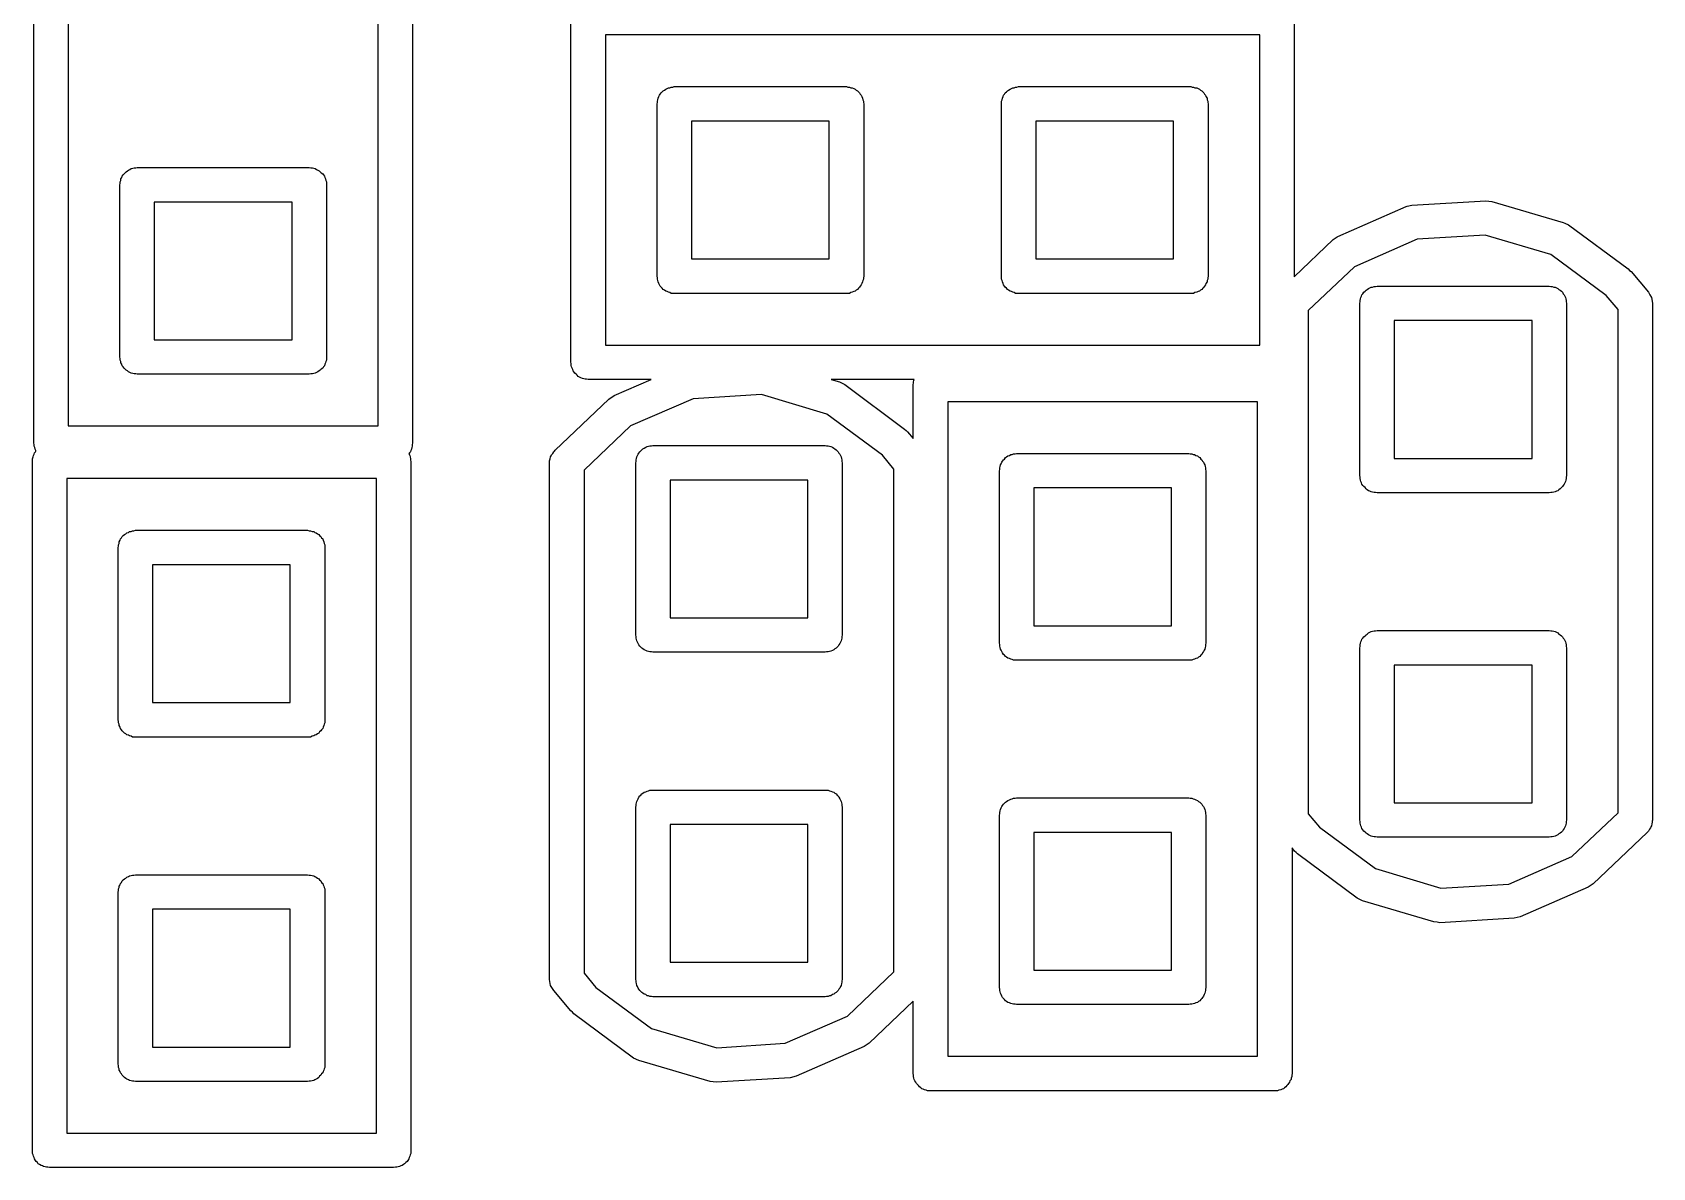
# Model space of a CAD drawing. Extents: x 105.1 to 166.9, y -128.1 to -71.6.
# Drawn here: x 116.09 to 120.795, y -112.891 to -109.595 of the extents above; entities that cross this region are included whole.
import ezdxf

# ---------------------------------------------------------------- set-up
doc = ezdxf.new("R2010")
doc.units = 0
doc.header["$MEASUREMENT"] = 0
doc.layers.add('BLACK', color=7, linetype='CONTINUOUS')

msp = doc.modelspace()

# ---------------------------------------------------------------- linework, layer by layer
at = {"layer": 'Black'}
for p, q in [((116.094, -110.788), (116.094, -108.788)), ((117.194, -108.788), (117.194, -110.788)), ((116.194, -108.838), (116.194, -110.738)), ((117.094, -110.738), (117.094, -108.838)), ((117.654, -110.553), (117.654, -109.553)), ((119.754, -109.553), (119.754, -110.305)), ((119.654, -109.603), (117.754, -109.603)), ((117.754, -109.603), (117.754, -110.503)), ((119.654, -110.503), (119.654, -109.603)), ((117.919, -109.768), (117.922, -109.765)), ((117.922, -109.765), (117.926, -109.763)), ((117.926, -109.763), (117.929, -109.76)), ((117.929, -109.76), (117.933, -109.758)), ((117.933, -109.758), (117.937, -109.756)), ((117.937, -109.756), (117.941, -109.756)), ((117.941, -109.756), (117.945, -109.754)), ((117.945, -109.754), (117.95, -109.754)), ((117.95, -109.754), (117.954, -109.753)), ((117.954, -109.753), (118.454, -109.753)), ((118.454, -109.753), (118.458, -109.754)), ((118.458, -109.754), (118.463, -109.754)), ((118.463, -109.754), (118.467, -109.756)), ((118.467, -109.756), (118.471, -109.756)), ((118.471, -109.756), (118.475, -109.758)), ((118.475, -109.758), (118.479, -109.76)), ((118.479, -109.76), (118.482, -109.763)), ((118.482, -109.763), (118.486, -109.765)), ((118.486, -109.765), (118.489, -109.768)), ((118.919, -109.768), (118.922, -109.765)), ((118.922, -109.765), (118.925, -109.763)), ((118.925, -109.763), (118.929, -109.76)), ((118.929, -109.76), (118.933, -109.758)), ((118.933, -109.758), (118.937, -109.756)), ((118.937, -109.756), (118.941, -109.756)), ((118.941, -109.756), (118.945, -109.754)), ((118.945, -109.754), (118.949, -109.754)), ((118.949, -109.754), (118.954, -109.753)), ((118.954, -109.753), (119.454, -109.753)), ((119.454, -109.753), (119.458, -109.754)), ((119.458, -109.754), (119.462, -109.754)), ((119.462, -109.754), (119.466, -109.756)), ((119.466, -109.756), (119.471, -109.756)), ((119.471, -109.756), (119.475, -109.758)), ((119.475, -109.758), (119.479, -109.76)), ((119.479, -109.76), (119.482, -109.763)), ((119.482, -109.763), (119.486, -109.765)), ((119.486, -109.765), (119.489, -109.768)), ((117.904, -109.803), (117.905, -109.799)), ((117.904, -110.303), (117.904, -109.803)), ((117.905, -109.795), (117.906, -109.791)), ((117.905, -109.799), (117.905, -109.795)), ((117.906, -109.791), (117.907, -109.786)), ((117.907, -109.786), (117.909, -109.782)), ((117.909, -109.782), (117.911, -109.778)), ((117.911, -109.778), (117.913, -109.775)), ((117.913, -109.775), (117.916, -109.771)), ((117.916, -109.771), (117.919, -109.768)), ((118.489, -109.768), (118.492, -109.771)), ((118.492, -109.771), (118.494, -109.775)), ((118.494, -109.775), (118.497, -109.778)), ((118.497, -109.778), (118.499, -109.782)), ((118.499, -109.782), (118.501, -109.786)), ((118.501, -109.786), (118.502, -109.791)), ((118.502, -109.791), (118.503, -109.795)), ((118.503, -109.795), (118.503, -109.799)), ((118.503, -109.799), (118.504, -109.803)), ((118.504, -109.803), (118.504, -110.303)), ((118.904, -109.795), (118.906, -109.791)), ((118.904, -109.799), (118.904, -109.795)), ((118.904, -109.803), (118.904, -109.799)), ((118.904, -110.303), (118.904, -109.803)), ((118.906, -109.791), (118.907, -109.786)), ((118.907, -109.786), (118.909, -109.782)), ((118.909, -109.782), (118.91, -109.778)), ((118.91, -109.778), (118.913, -109.775)), ((118.913, -109.775), (118.915, -109.771)), ((118.915, -109.771), (118.919, -109.768)), ((119.489, -109.768), (119.492, -109.771)), ((119.492, -109.771), (119.494, -109.775)), ((119.494, -109.775), (119.497, -109.778)), ((119.497, -109.778), (119.498, -109.782)), ((119.498, -109.782), (119.501, -109.786)), ((119.501, -109.786), (119.501, -109.791)), ((119.501, -109.791), (119.503, -109.795)), ((119.503, -109.795), (119.503, -109.799)), ((119.503, -109.799), (119.504, -109.803)), ((119.504, -109.803), (119.504, -110.303)), ((118.004, -109.853), (118.004, -110.253)), ((118.404, -109.853), (118.004, -109.853)), ((118.404, -110.253), (118.404, -109.853)), ((119.004, -109.853), (119.004, -110.253)), ((119.404, -109.853), (119.004, -109.853)), ((119.404, -110.253), (119.404, -109.853)), ((116.359, -110.003), (116.362, -110)), ((116.362, -110), (116.366, -109.997)), ((116.366, -109.997), (116.369, -109.995)), ((116.369, -109.995), (116.373, -109.993)), ((116.373, -109.993), (116.377, -109.991)), ((116.377, -109.991), (116.382, -109.99)), ((116.382, -109.99), (116.386, -109.989)), ((116.386, -109.989), (116.39, -109.989)), ((116.39, -109.989), (116.394, -109.988)), ((116.394, -109.988), (116.894, -109.988)), ((116.894, -109.988), (116.899, -109.989)), ((116.899, -109.989), (116.903, -109.989)), ((116.903, -109.989), (116.907, -109.99)), ((116.907, -109.99), (116.911, -109.991)), ((116.911, -109.991), (116.915, -109.993)), ((116.915, -109.993), (116.919, -109.995)), ((116.919, -109.995), (116.923, -109.997)), ((116.923, -109.997), (116.926, -110)), ((116.926, -110), (116.929, -110.003)), ((116.344, -110.038), (116.345, -110.034)), ((116.344, -110.538), (116.344, -110.038)), ((116.345, -110.029), (116.347, -110.025)), ((116.345, -110.034), (116.345, -110.029)), ((116.347, -110.021), (116.35, -110.017)), ((116.347, -110.025), (116.347, -110.021)), ((116.35, -110.017), (116.351, -110.013)), ((116.351, -110.013), (116.354, -110.009)), ((116.354, -110.009), (116.356, -110.006)), ((116.356, -110.006), (116.359, -110.003)), ((116.929, -110.003), (116.933, -110.006)), ((116.933, -110.006), (116.935, -110.009)), ((116.935, -110.009), (116.938, -110.013)), ((116.938, -110.013), (116.939, -110.017)), ((116.939, -110.017), (116.941, -110.021)), ((116.941, -110.021), (116.942, -110.025)), ((116.942, -110.025), (116.944, -110.029)), ((116.944, -110.029), (116.944, -110.034)), ((116.944, -110.034), (116.944, -110.038)), ((116.944, -110.038), (116.944, -110.538)), ((116.444, -110.088), (116.444, -110.488)), ((116.844, -110.088), (116.444, -110.088)), ((116.844, -110.488), (116.844, -110.088)), ((120.096, -110.097), (120.311, -110.084)), ((120.311, -110.084), (120.311, -110.084)), ((120.311, -110.084), (120.328, -110.086)), ((120.328, -110.086), (120.535, -110.147)), ((119.881, -110.188), (120.079, -110.101)), ((120.079, -110.101), (120.082, -110.1)), ((120.079, -110.101), (120.079, -110.101)), ((120.082, -110.1), (120.096, -110.097)), ((120.096, -110.097), (120.096, -110.097)), ((119.867, -110.197), (119.879, -110.189)), ((119.879, -110.189), (119.881, -110.188)), ((119.881, -110.188), (119.881, -110.188)), ((120.309, -110.184), (120.111, -110.196)), ((120.499, -110.24), (120.309, -110.184)), ((120.535, -110.147), (120.535, -110.147)), ((120.535, -110.147), (120.54, -110.149)), ((120.54, -110.149), (120.551, -110.154)), ((120.551, -110.154), (120.551, -110.154)), ((120.551, -110.154), (120.724, -110.282)), ((119.754, -110.305), (119.867, -110.197)), ((119.867, -110.197), (119.867, -110.197)), ((120.111, -110.196), (119.929, -110.276)), ((118.004, -110.253), (118.404, -110.253)), ((119.004, -110.253), (119.404, -110.253)), ((119.929, -110.276), (119.795, -110.403)), ((120.66, -110.359), (120.499, -110.24)), ((120.724, -110.282), (120.728, -110.287)), ((117.905, -110.308), (117.904, -110.303)), ((117.905, -110.312), (117.905, -110.308)), ((117.906, -110.316), (117.905, -110.312)), ((117.907, -110.32), (117.906, -110.316)), ((117.909, -110.324), (117.907, -110.32)), ((117.911, -110.328), (117.909, -110.324)), ((117.913, -110.332), (117.911, -110.328)), ((117.916, -110.335), (117.913, -110.332)), ((118.494, -110.332), (118.492, -110.335)), ((118.497, -110.328), (118.494, -110.332)), ((118.499, -110.324), (118.497, -110.328)), ((118.501, -110.32), (118.499, -110.324)), ((118.502, -110.316), (118.501, -110.32)), ((118.503, -110.312), (118.502, -110.316)), ((118.504, -110.303), (118.503, -110.308)), ((118.503, -110.308), (118.503, -110.312)), ((118.904, -110.308), (118.904, -110.303)), ((118.904, -110.312), (118.904, -110.308)), ((118.906, -110.316), (118.904, -110.312)), ((118.907, -110.32), (118.906, -110.316)), ((118.909, -110.324), (118.907, -110.32)), ((118.91, -110.328), (118.909, -110.324)), ((118.913, -110.332), (118.91, -110.328)), ((118.915, -110.335), (118.913, -110.332)), ((119.494, -110.332), (119.492, -110.335)), ((119.497, -110.328), (119.494, -110.332)), ((119.498, -110.324), (119.497, -110.328)), ((119.501, -110.32), (119.498, -110.324)), ((119.503, -110.312), (119.501, -110.316)), ((119.501, -110.316), (119.501, -110.32)), ((119.504, -110.303), (119.503, -110.308)), ((119.503, -110.308), (119.503, -110.312)), ((119.99, -110.333), (119.995, -110.332)), ((119.995, -110.332), (120.495, -110.332)), ((120.495, -110.332), (120.499, -110.333)), ((120.728, -110.287), (120.733, -110.29)), ((120.733, -110.29), (120.783, -110.35)), ((117.919, -110.338), (117.916, -110.335)), ((117.922, -110.342), (117.919, -110.338)), ((117.926, -110.344), (117.922, -110.342)), ((117.929, -110.347), (117.926, -110.344)), ((117.933, -110.348), (117.929, -110.347)), ((117.937, -110.35), (117.933, -110.348)), ((117.941, -110.351), (117.937, -110.35)), ((117.945, -110.353), (117.941, -110.351)), ((117.95, -110.353), (117.945, -110.353)), ((117.954, -110.353), (117.95, -110.353)), ((118.454, -110.353), (117.954, -110.353)), ((118.458, -110.353), (118.454, -110.353)), ((118.463, -110.353), (118.458, -110.353)), ((118.467, -110.351), (118.463, -110.353)), ((118.471, -110.35), (118.467, -110.351)), ((118.475, -110.348), (118.471, -110.35)), ((118.479, -110.347), (118.475, -110.348)), ((118.482, -110.344), (118.479, -110.347)), ((118.486, -110.342), (118.482, -110.344)), ((118.489, -110.338), (118.486, -110.342)), ((118.492, -110.335), (118.489, -110.338)), ((118.919, -110.338), (118.915, -110.335)), ((118.922, -110.342), (118.919, -110.338)), ((118.925, -110.344), (118.922, -110.342)), ((118.929, -110.347), (118.925, -110.344)), ((118.933, -110.348), (118.929, -110.347)), ((118.937, -110.35), (118.933, -110.348)), ((118.941, -110.351), (118.937, -110.35)), ((118.945, -110.353), (118.941, -110.351)), ((118.949, -110.353), (118.945, -110.353)), ((118.954, -110.353), (118.949, -110.353)), ((119.454, -110.353), (118.954, -110.353)), ((119.458, -110.353), (119.454, -110.353)), ((119.462, -110.353), (119.458, -110.353)), ((119.466, -110.351), (119.462, -110.353)), ((119.471, -110.35), (119.466, -110.351)), ((119.475, -110.348), (119.471, -110.35)), ((119.479, -110.347), (119.475, -110.348)), ((119.482, -110.344), (119.479, -110.347)), ((119.486, -110.342), (119.482, -110.344)), ((119.489, -110.338), (119.486, -110.342)), ((119.492, -110.335), (119.489, -110.338)), ((119.945, -110.382), (119.946, -110.378)), ((119.946, -110.374), (119.947, -110.369)), ((119.946, -110.378), (119.946, -110.374)), ((119.947, -110.369), (119.948, -110.365)), ((119.948, -110.365), (119.95, -110.361)), ((119.95, -110.361), (119.951, -110.357)), ((119.951, -110.357), (119.954, -110.354)), ((119.954, -110.354), (119.956, -110.35)), ((119.956, -110.35), (119.96, -110.347)), ((119.96, -110.347), (119.963, -110.344)), ((119.963, -110.344), (119.966, -110.342)), ((119.966, -110.342), (119.97, -110.339)), ((119.97, -110.339), (119.974, -110.337)), ((119.974, -110.337), (119.978, -110.335)), ((119.978, -110.335), (119.982, -110.335)), ((119.982, -110.335), (119.986, -110.333)), ((119.986, -110.333), (119.99, -110.333)), ((120.499, -110.333), (120.503, -110.333)), ((120.503, -110.333), (120.508, -110.335)), ((120.508, -110.335), (120.512, -110.335)), ((120.512, -110.335), (120.516, -110.337)), ((120.516, -110.337), (120.52, -110.339)), ((120.52, -110.339), (120.523, -110.342)), ((120.523, -110.342), (120.527, -110.344)), ((120.527, -110.344), (120.53, -110.347)), ((120.53, -110.347), (120.533, -110.35)), ((120.533, -110.35), (120.535, -110.354)), ((120.535, -110.354), (120.538, -110.357)), ((120.538, -110.357), (120.54, -110.361)), ((120.54, -110.361), (120.542, -110.365)), ((120.542, -110.365), (120.543, -110.369)), ((120.543, -110.369), (120.544, -110.374)), ((120.544, -110.374), (120.544, -110.378)), ((120.544, -110.378), (120.545, -110.382)), ((120.695, -110.4), (120.66, -110.359)), ((120.783, -110.35), (120.787, -110.357)), ((120.787, -110.357), (120.792, -110.365)), ((120.792, -110.365), (120.795, -110.382)), ((119.795, -110.403), (119.795, -111.864)), ((119.945, -110.882), (119.945, -110.382)), ((120.545, -110.382), (120.545, -110.882)), ((120.695, -111.861), (120.695, -110.4)), ((120.795, -110.382), (120.795, -111.882)), ((120.045, -110.432), (120.045, -110.832)), ((120.445, -110.432), (120.045, -110.432)), ((120.445, -110.832), (120.445, -110.432)), ((116.444, -110.488), (116.844, -110.488)), ((117.754, -110.503), (119.654, -110.503)), ((116.345, -110.542), (116.344, -110.538)), ((116.345, -110.547), (116.345, -110.542)), ((116.347, -110.551), (116.345, -110.547)), ((116.347, -110.555), (116.347, -110.551)), ((116.35, -110.559), (116.347, -110.555)), ((116.351, -110.563), (116.35, -110.559)), ((116.354, -110.566), (116.351, -110.563)), ((116.356, -110.57), (116.354, -110.566)), ((116.935, -110.566), (116.933, -110.57)), ((116.938, -110.563), (116.935, -110.566)), ((116.939, -110.559), (116.938, -110.563)), ((116.941, -110.555), (116.939, -110.559)), ((116.942, -110.551), (116.941, -110.555)), ((116.944, -110.547), (116.942, -110.551)), ((116.944, -110.538), (116.944, -110.542)), ((116.944, -110.542), (116.944, -110.547)), ((117.655, -110.557), (117.654, -110.553)), ((117.655, -110.562), (117.655, -110.557)), ((117.656, -110.566), (117.655, -110.562)), ((117.657, -110.57), (117.656, -110.566)), ((116.359, -110.573), (116.356, -110.57)), ((116.362, -110.576), (116.359, -110.573)), ((116.366, -110.578), (116.362, -110.576)), ((116.369, -110.581), (116.366, -110.578)), ((116.373, -110.583), (116.369, -110.581)), ((116.377, -110.585), (116.373, -110.583)), ((116.382, -110.586), (116.377, -110.585)), ((116.386, -110.587), (116.382, -110.586)), ((116.39, -110.587), (116.386, -110.587)), ((116.394, -110.588), (116.39, -110.587)), ((116.894, -110.588), (116.394, -110.588)), ((116.899, -110.587), (116.894, -110.588)), ((116.903, -110.587), (116.899, -110.587)), ((116.907, -110.586), (116.903, -110.587)), ((116.911, -110.585), (116.907, -110.586)), ((116.915, -110.583), (116.911, -110.585)), ((116.919, -110.581), (116.915, -110.583)), ((116.923, -110.578), (116.919, -110.581)), ((116.926, -110.576), (116.923, -110.578)), ((116.929, -110.573), (116.926, -110.576)), ((116.933, -110.57), (116.929, -110.573)), ((117.659, -110.574), (117.657, -110.57)), ((117.66, -110.578), (117.659, -110.574)), ((117.663, -110.582), (117.66, -110.578)), ((117.665, -110.585), (117.663, -110.582)), ((117.669, -110.588), (117.665, -110.585)), ((117.672, -110.591), (117.669, -110.588)), ((117.675, -110.594), (117.672, -110.591)), ((117.679, -110.596), (117.675, -110.594)), ((117.683, -110.598), (117.679, -110.596)), ((117.687, -110.6), (117.683, -110.598)), ((117.691, -110.601), (117.687, -110.6)), ((117.695, -110.602), (117.691, -110.601)), ((117.699, -110.602), (117.695, -110.602)), ((117.704, -110.603), (117.699, -110.602)), ((117.887, -110.603), (117.704, -110.603)), ((117.779, -110.65), (117.887, -110.603)), ((118.41, -110.603), (118.434, -110.61)), ((118.651, -110.603), (118.41, -110.603)), ((118.434, -110.61), (118.449, -110.618)), ((118.648, -110.618), (118.649, -110.614)), ((118.649, -110.61), (118.65, -110.606)), ((118.649, -110.614), (118.649, -110.61)), ((118.65, -110.606), (118.651, -110.603)), ((117.608, -110.808), (117.764, -110.66)), ((117.764, -110.66), (117.779, -110.65)), ((117.779, -110.65), (117.779, -110.65)), ((118.009, -110.659), (117.827, -110.738)), ((118.207, -110.647), (118.009, -110.659)), ((118.397, -110.704), (118.207, -110.647)), ((118.449, -110.618), (118.449, -110.618)), ((118.449, -110.618), (118.623, -110.747)), ((118.648, -110.774), (118.648, -110.618)), ((118.559, -110.823), (118.397, -110.704)), ((118.748, -110.668), (118.748, -112.568)), ((119.648, -110.668), (118.748, -110.668)), ((119.648, -112.568), (119.648, -110.668)), ((116.194, -110.738), (117.094, -110.738)), ((117.827, -110.738), (117.692, -110.866)), ((118.623, -110.747), (118.627, -110.751)), ((118.627, -110.751), (118.631, -110.755)), ((118.631, -110.755), (118.648, -110.774)), ((116.095, -110.792), (116.094, -110.788)), ((116.095, -110.797), (116.095, -110.792)), ((116.097, -110.801), (116.095, -110.797)), ((116.098, -110.805), (116.097, -110.801)), ((117.192, -110.801), (117.191, -110.805)), ((117.193, -110.797), (117.192, -110.801)), ((117.194, -110.788), (117.193, -110.792)), ((117.193, -110.792), (117.193, -110.797)), ((117.863, -110.804), (117.867, -110.802)), ((117.867, -110.802), (117.871, -110.8)), ((117.871, -110.8), (117.875, -110.798)), ((117.875, -110.798), (117.879, -110.797)), ((117.879, -110.797), (117.883, -110.796)), ((117.883, -110.796), (117.888, -110.796)), ((117.888, -110.796), (117.892, -110.795)), ((117.892, -110.795), (118.392, -110.795)), ((118.392, -110.795), (118.396, -110.796)), ((118.396, -110.796), (118.401, -110.796)), ((118.401, -110.796), (118.405, -110.797)), ((118.405, -110.797), (118.409, -110.798)), ((118.409, -110.798), (118.413, -110.8)), ((118.413, -110.8), (118.417, -110.802)), ((118.417, -110.802), (118.42, -110.804)), ((116.09, -110.833), (116.092, -110.828)), ((116.09, -110.837), (116.09, -110.833)), ((116.09, -110.841), (116.09, -110.837)), ((116.09, -112.841), (116.09, -110.841)), ((116.092, -110.828), (116.093, -110.824)), ((116.093, -110.824), (116.095, -110.82)), ((116.095, -110.82), (116.096, -110.816)), ((116.096, -110.816), (116.099, -110.813)), ((116.1, -110.809), (116.098, -110.805)), ((116.099, -110.813), (116.1, -110.811)), ((116.1, -110.811), (116.1, -110.809)), ((117.185, -110.816), (117.183, -110.819)), ((117.183, -110.819), (117.184, -110.82)), ((117.184, -110.82), (117.186, -110.824)), ((117.188, -110.813), (117.185, -110.816)), ((117.186, -110.824), (117.187, -110.828)), ((117.187, -110.828), (117.188, -110.833)), ((117.189, -110.809), (117.188, -110.813)), ((117.188, -110.833), (117.188, -110.837)), ((117.188, -110.837), (117.189, -110.841)), ((117.191, -110.805), (117.189, -110.809)), ((117.189, -110.841), (117.189, -112.841)), ((117.592, -110.839), (117.594, -110.833)), ((117.592, -110.842), (117.592, -110.839)), ((117.592, -110.845), (117.592, -110.842)), ((117.592, -112.345), (117.592, -110.845)), ((117.594, -110.833), (117.595, -110.828)), ((117.595, -110.828), (117.596, -110.825)), ((117.596, -110.825), (117.597, -110.822)), ((117.597, -110.822), (117.601, -110.818)), ((117.601, -110.818), (117.604, -110.813)), ((117.604, -110.813), (117.606, -110.811)), ((117.606, -110.811), (117.608, -110.808)), ((117.842, -110.845), (117.843, -110.841)), ((117.842, -111.345), (117.842, -110.845)), ((117.843, -110.836), (117.844, -110.832)), ((117.843, -110.841), (117.843, -110.836)), ((117.844, -110.832), (117.845, -110.828)), ((117.845, -110.828), (117.847, -110.824)), ((117.847, -110.824), (117.849, -110.82)), ((117.849, -110.82), (117.851, -110.817)), ((117.851, -110.817), (117.854, -110.813)), ((117.854, -110.813), (117.857, -110.81)), ((117.857, -110.81), (117.86, -110.807)), ((117.86, -110.807), (117.863, -110.804)), ((118.42, -110.804), (118.424, -110.807)), ((118.424, -110.807), (118.427, -110.81)), ((118.427, -110.81), (118.43, -110.813)), ((118.43, -110.813), (118.432, -110.817)), ((118.432, -110.817), (118.435, -110.82)), ((118.435, -110.82), (118.437, -110.824)), ((118.437, -110.824), (118.439, -110.828)), ((118.439, -110.828), (118.44, -110.832)), ((118.44, -110.832), (118.441, -110.836)), ((118.441, -110.836), (118.441, -110.841)), ((118.441, -110.841), (118.442, -110.845)), ((118.442, -110.845), (118.442, -111.345)), ((118.592, -110.863), (118.559, -110.823)), ((118.901, -110.851), (118.903, -110.848)), ((118.903, -110.848), (118.905, -110.843)), ((118.905, -110.843), (118.907, -110.84)), ((118.907, -110.84), (118.91, -110.836)), ((118.91, -110.836), (118.913, -110.834)), ((118.913, -110.834), (118.916, -110.83)), ((118.916, -110.83), (118.919, -110.828)), ((118.919, -110.828), (118.923, -110.825)), ((118.923, -110.825), (118.927, -110.824)), ((118.927, -110.824), (118.931, -110.821)), ((118.931, -110.821), (118.935, -110.821)), ((118.935, -110.821), (118.939, -110.819)), ((118.939, -110.819), (118.944, -110.819)), ((118.944, -110.819), (118.948, -110.818)), ((118.948, -110.818), (119.448, -110.818)), ((119.448, -110.818), (119.452, -110.819)), ((119.452, -110.819), (119.457, -110.819)), ((119.457, -110.819), (119.461, -110.821)), ((119.461, -110.821), (119.465, -110.821)), ((119.465, -110.821), (119.469, -110.824)), ((119.469, -110.824), (119.473, -110.825)), ((119.473, -110.825), (119.476, -110.828)), ((119.476, -110.828), (119.48, -110.83)), ((119.48, -110.83), (119.483, -110.834)), ((119.483, -110.834), (119.486, -110.836)), ((119.486, -110.836), (119.488, -110.84)), ((119.488, -110.84), (119.491, -110.843)), ((119.491, -110.843), (119.493, -110.848)), ((119.493, -110.848), (119.495, -110.851)), ((120.045, -110.832), (120.445, -110.832)), ((116.19, -110.891), (116.19, -112.791)), ((117.089, -110.891), (116.19, -110.891)), ((117.089, -112.791), (117.089, -110.891)), ((117.692, -110.866), (117.692, -112.327)), ((117.942, -110.895), (117.942, -111.295)), ((118.342, -110.895), (117.942, -110.895)), ((118.342, -111.295), (118.342, -110.895)), ((118.592, -112.323), (118.592, -110.863)), ((118.898, -110.868), (118.899, -110.864)), ((118.898, -111.368), (118.898, -110.868)), ((118.899, -110.86), (118.9, -110.856)), ((118.899, -110.864), (118.899, -110.86)), ((118.9, -110.856), (118.901, -110.851)), ((119.495, -110.851), (119.496, -110.856)), ((119.496, -110.856), (119.497, -110.86)), ((119.497, -110.86), (119.497, -110.864)), ((119.497, -110.864), (119.498, -110.868)), ((119.498, -110.868), (119.498, -111.368)), ((119.946, -110.887), (119.945, -110.882)), ((119.946, -110.891), (119.946, -110.887)), ((119.947, -110.895), (119.946, -110.891)), ((119.948, -110.899), (119.947, -110.895)), ((120.543, -110.895), (120.542, -110.899)), ((120.544, -110.891), (120.543, -110.895)), ((120.545, -110.882), (120.544, -110.887)), ((120.544, -110.887), (120.544, -110.891)), ((118.998, -110.918), (118.998, -111.318)), ((119.398, -110.918), (118.998, -110.918)), ((119.398, -111.318), (119.398, -110.918)), ((119.95, -110.903), (119.948, -110.899)), ((119.951, -110.907), (119.95, -110.903)), ((119.954, -110.911), (119.951, -110.907)), ((119.956, -110.914), (119.954, -110.911)), ((119.96, -110.917), (119.956, -110.914)), ((119.963, -110.921), (119.96, -110.917)), ((119.966, -110.923), (119.963, -110.921)), ((119.97, -110.926), (119.966, -110.923)), ((119.974, -110.927), (119.97, -110.926)), ((119.978, -110.929), (119.974, -110.927)), ((119.982, -110.93), (119.978, -110.929)), ((119.986, -110.931), (119.982, -110.93)), ((119.99, -110.931), (119.986, -110.931)), ((119.995, -110.932), (119.99, -110.931)), ((120.495, -110.932), (119.995, -110.932)), ((120.499, -110.931), (120.495, -110.932)), ((120.503, -110.931), (120.499, -110.931)), ((120.508, -110.93), (120.503, -110.931)), ((120.512, -110.929), (120.508, -110.93)), ((120.516, -110.927), (120.512, -110.929)), ((120.52, -110.926), (120.516, -110.927)), ((120.523, -110.923), (120.52, -110.926)), ((120.527, -110.921), (120.523, -110.923)), ((120.53, -110.917), (120.527, -110.921)), ((120.533, -110.914), (120.53, -110.917)), ((120.535, -110.911), (120.533, -110.914)), ((120.538, -110.907), (120.535, -110.911)), ((120.54, -110.903), (120.538, -110.907)), ((120.542, -110.899), (120.54, -110.903)), ((116.34, -111.083), (116.342, -111.079)), ((116.34, -111.087), (116.34, -111.083)), ((116.342, -111.074), (116.345, -111.07)), ((116.342, -111.079), (116.342, -111.074)), ((116.345, -111.07), (116.346, -111.066)), ((116.346, -111.066), (116.349, -111.063)), ((116.349, -111.063), (116.351, -111.059)), ((116.351, -111.059), (116.354, -111.056)), ((116.354, -111.056), (116.357, -111.053)), ((116.357, -111.053), (116.361, -111.051)), ((116.361, -111.051), (116.364, -111.048)), ((116.364, -111.048), (116.369, -111.047)), ((116.369, -111.047), (116.372, -111.044)), ((116.372, -111.044), (116.377, -111.044)), ((116.377, -111.044), (116.381, -111.042)), ((116.381, -111.042), (116.385, -111.042)), ((116.385, -111.042), (116.389, -111.041)), ((116.389, -111.041), (116.889, -111.041)), ((116.889, -111.041), (116.894, -111.042)), ((116.894, -111.042), (116.898, -111.042)), ((116.898, -111.042), (116.902, -111.044)), ((116.902, -111.044), (116.907, -111.044)), ((116.907, -111.044), (116.91, -111.047)), ((116.91, -111.047), (116.914, -111.048)), ((116.914, -111.048), (116.918, -111.051)), ((116.918, -111.051), (116.922, -111.053)), ((116.922, -111.053), (116.924, -111.056)), ((116.924, -111.056), (116.928, -111.059)), ((116.928, -111.059), (116.93, -111.063)), ((116.93, -111.063), (116.933, -111.066)), ((116.933, -111.066), (116.934, -111.07)), ((116.934, -111.07), (116.936, -111.074)), ((116.936, -111.074), (116.937, -111.079)), ((116.937, -111.079), (116.939, -111.083)), ((116.939, -111.083), (116.939, -111.087)), ((116.339, -111.091), (116.34, -111.087)), ((116.339, -111.591), (116.339, -111.091)), ((116.939, -111.087), (116.939, -111.091)), ((116.939, -111.091), (116.939, -111.591)), ((116.439, -111.141), (116.439, -111.541)), ((116.839, -111.141), (116.439, -111.141)), ((116.839, -111.541), (116.839, -111.141)), ((117.942, -111.295), (118.342, -111.295)), ((118.998, -111.318), (119.398, -111.318)), ((117.843, -111.349), (117.842, -111.345)), ((117.843, -111.354), (117.843, -111.349)), ((117.844, -111.358), (117.843, -111.354)), ((117.845, -111.362), (117.844, -111.358)), ((117.847, -111.366), (117.845, -111.362)), ((117.849, -111.37), (117.847, -111.366)), ((118.437, -111.366), (118.435, -111.37)), ((118.439, -111.362), (118.437, -111.366)), ((118.44, -111.358), (118.439, -111.362)), ((118.441, -111.354), (118.44, -111.358)), ((118.442, -111.345), (118.441, -111.349)), ((118.441, -111.349), (118.441, -111.354)), ((119.947, -111.369), (119.948, -111.365)), ((119.948, -111.365), (119.95, -111.361)), ((119.95, -111.361), (119.951, -111.357)), ((119.951, -111.357), (119.954, -111.354)), ((119.954, -111.354), (119.956, -111.35)), ((119.956, -111.35), (119.96, -111.347)), ((119.96, -111.347), (119.963, -111.344)), ((119.963, -111.344), (119.966, -111.342)), ((119.966, -111.342), (119.97, -111.339)), ((119.97, -111.339), (119.974, -111.337)), ((119.974, -111.337), (119.978, -111.335)), ((119.978, -111.335), (119.982, -111.334)), ((119.982, -111.334), (119.986, -111.333)), ((119.986, -111.333), (119.99, -111.333)), ((119.99, -111.333), (119.995, -111.332)), ((119.995, -111.332), (120.495, -111.332)), ((120.495, -111.332), (120.499, -111.333)), ((120.499, -111.333), (120.503, -111.333)), ((120.503, -111.333), (120.508, -111.334)), ((120.508, -111.334), (120.512, -111.335)), ((120.512, -111.335), (120.516, -111.337)), ((120.516, -111.337), (120.52, -111.339)), ((120.52, -111.339), (120.523, -111.342)), ((120.523, -111.342), (120.527, -111.344)), ((120.527, -111.344), (120.53, -111.347)), ((120.53, -111.347), (120.533, -111.35)), ((120.533, -111.35), (120.535, -111.354)), ((120.535, -111.354), (120.538, -111.357)), ((120.538, -111.357), (120.54, -111.361)), ((120.54, -111.361), (120.542, -111.365)), ((120.542, -111.365), (120.543, -111.369)), ((117.851, -111.373), (117.849, -111.37)), ((117.854, -111.377), (117.851, -111.373)), ((117.857, -111.38), (117.854, -111.377)), ((117.86, -111.383), (117.857, -111.38)), ((117.863, -111.385), (117.86, -111.383)), ((117.867, -111.388), (117.863, -111.385)), ((117.871, -111.39), (117.867, -111.388)), ((117.875, -111.392), (117.871, -111.39)), ((117.879, -111.393), (117.875, -111.392)), ((117.883, -111.394), (117.879, -111.393)), ((117.888, -111.394), (117.883, -111.394)), ((117.892, -111.395), (117.888, -111.394)), ((118.392, -111.395), (117.892, -111.395)), ((118.396, -111.394), (118.392, -111.395)), ((118.401, -111.394), (118.396, -111.394)), ((118.405, -111.393), (118.401, -111.394)), ((118.409, -111.392), (118.405, -111.393)), ((118.413, -111.39), (118.409, -111.392)), ((118.417, -111.388), (118.413, -111.39)), ((118.42, -111.385), (118.417, -111.388)), ((118.424, -111.383), (118.42, -111.385)), ((118.427, -111.38), (118.424, -111.383)), ((118.43, -111.377), (118.427, -111.38)), ((118.432, -111.373), (118.43, -111.377)), ((118.435, -111.37), (118.432, -111.373)), ((118.899, -111.373), (118.898, -111.368)), ((118.899, -111.377), (118.899, -111.373)), ((118.9, -111.381), (118.899, -111.377)), ((118.901, -111.386), (118.9, -111.381)), ((118.903, -111.389), (118.901, -111.386)), ((118.905, -111.393), (118.903, -111.389)), ((118.907, -111.397), (118.905, -111.393)), ((118.91, -111.401), (118.907, -111.397)), ((118.913, -111.403), (118.91, -111.401)), ((118.916, -111.407), (118.913, -111.403)), ((118.919, -111.409), (118.916, -111.407)), ((118.923, -111.412), (118.919, -111.409)), ((118.927, -111.413), (118.923, -111.412)), ((118.931, -111.415), (118.927, -111.413)), ((119.469, -111.413), (119.465, -111.415)), ((119.473, -111.412), (119.469, -111.413)), ((119.476, -111.409), (119.473, -111.412)), ((119.48, -111.407), (119.476, -111.409)), ((119.483, -111.403), (119.48, -111.407)), ((119.486, -111.401), (119.483, -111.403)), ((119.488, -111.397), (119.486, -111.401)), ((119.491, -111.393), (119.488, -111.397)), ((119.493, -111.389), (119.491, -111.393)), ((119.495, -111.386), (119.493, -111.389)), ((119.496, -111.381), (119.495, -111.386)), ((119.497, -111.377), (119.496, -111.381)), ((119.498, -111.368), (119.497, -111.373)), ((119.497, -111.373), (119.497, -111.377)), ((119.945, -111.382), (119.946, -111.378)), ((119.945, -111.882), (119.945, -111.382)), ((119.946, -111.373), (119.947, -111.369)), ((119.946, -111.378), (119.946, -111.373)), ((120.543, -111.369), (120.544, -111.373)), ((120.544, -111.373), (120.544, -111.378)), ((120.544, -111.378), (120.545, -111.382)), ((120.545, -111.382), (120.545, -111.882)), ((118.935, -111.416), (118.931, -111.415)), ((118.939, -111.418), (118.935, -111.416)), ((118.944, -111.418), (118.939, -111.418)), ((118.948, -111.418), (118.944, -111.418)), ((119.448, -111.418), (118.948, -111.418)), ((119.452, -111.418), (119.448, -111.418)), ((119.457, -111.418), (119.452, -111.418)), ((119.461, -111.416), (119.457, -111.418)), ((119.465, -111.415), (119.461, -111.416)), ((120.045, -111.432), (120.045, -111.832)), ((120.445, -111.432), (120.045, -111.432)), ((120.445, -111.832), (120.445, -111.432)), ((116.439, -111.541), (116.839, -111.541)), ((116.34, -111.596), (116.339, -111.591)), ((116.34, -111.6), (116.34, -111.596)), ((116.342, -111.604), (116.34, -111.6)), ((116.939, -111.6), (116.937, -111.604)), ((116.939, -111.591), (116.939, -111.596)), ((116.939, -111.596), (116.939, -111.6)), ((116.342, -111.608), (116.342, -111.604)), ((116.345, -111.612), (116.342, -111.608)), ((116.346, -111.616), (116.345, -111.612)), ((116.349, -111.62), (116.346, -111.616)), ((116.351, -111.623), (116.349, -111.62)), ((116.354, -111.626), (116.351, -111.623)), ((116.357, -111.63), (116.354, -111.626)), ((116.361, -111.632), (116.357, -111.63)), ((116.364, -111.635), (116.361, -111.632)), ((116.369, -111.636), (116.364, -111.635)), ((116.372, -111.638), (116.369, -111.636)), ((116.377, -111.639), (116.372, -111.638)), ((116.381, -111.641), (116.377, -111.639)), ((116.385, -111.641), (116.381, -111.641)), ((116.389, -111.641), (116.385, -111.641)), ((116.889, -111.641), (116.389, -111.641)), ((116.894, -111.641), (116.889, -111.641)), ((116.898, -111.641), (116.894, -111.641)), ((116.902, -111.639), (116.898, -111.641)), ((116.907, -111.638), (116.902, -111.639)), ((116.91, -111.636), (116.907, -111.638)), ((116.914, -111.635), (116.91, -111.636)), ((116.918, -111.632), (116.914, -111.635)), ((116.922, -111.63), (116.918, -111.632)), ((116.924, -111.626), (116.922, -111.63)), ((116.928, -111.623), (116.924, -111.626)), ((116.93, -111.62), (116.928, -111.623)), ((116.933, -111.616), (116.93, -111.62)), ((116.934, -111.612), (116.933, -111.616)), ((116.936, -111.608), (116.934, -111.612)), ((116.937, -111.604), (116.936, -111.608)), ((117.843, -111.836), (117.844, -111.832)), ((117.843, -111.84), (117.843, -111.836)), ((117.844, -111.832), (117.845, -111.828)), ((117.845, -111.828), (117.847, -111.824)), ((117.847, -111.824), (117.849, -111.82)), ((117.849, -111.82), (117.851, -111.816)), ((117.851, -111.816), (117.854, -111.812)), ((117.854, -111.812), (117.857, -111.81)), ((117.857, -111.81), (117.86, -111.806)), ((117.86, -111.806), (117.863, -111.804)), ((117.863, -111.804), (117.867, -111.801)), ((117.867, -111.801), (117.871, -111.8)), ((117.871, -111.8), (117.875, -111.798)), ((117.875, -111.798), (117.879, -111.797)), ((117.879, -111.797), (117.883, -111.795)), ((117.883, -111.795), (117.888, -111.795)), ((117.888, -111.795), (117.892, -111.795)), ((117.892, -111.795), (118.392, -111.795)), ((118.392, -111.795), (118.396, -111.795)), ((118.396, -111.795), (118.401, -111.795)), ((118.401, -111.795), (118.405, -111.797)), ((118.405, -111.797), (118.409, -111.798)), ((118.409, -111.798), (118.413, -111.8)), ((118.413, -111.8), (118.417, -111.801)), ((118.417, -111.801), (118.42, -111.804)), ((118.42, -111.804), (118.424, -111.806)), ((118.424, -111.806), (118.427, -111.81)), ((118.427, -111.81), (118.43, -111.812)), ((118.43, -111.812), (118.432, -111.816)), ((118.432, -111.816), (118.435, -111.82)), ((118.435, -111.82), (118.437, -111.824)), ((118.437, -111.824), (118.439, -111.828)), ((118.439, -111.828), (118.44, -111.832)), ((118.44, -111.832), (118.441, -111.836)), ((118.441, -111.836), (118.441, -111.84)), ((118.907, -111.84), (118.91, -111.836)), ((118.91, -111.836), (118.913, -111.833)), ((118.913, -111.833), (118.916, -111.83)), ((118.916, -111.83), (118.919, -111.828)), ((118.919, -111.828), (118.923, -111.825)), ((118.923, -111.825), (118.927, -111.823)), ((118.927, -111.823), (118.931, -111.821)), ((118.931, -111.821), (118.935, -111.82)), ((118.935, -111.82), (118.939, -111.819)), ((118.939, -111.819), (118.944, -111.819)), ((118.944, -111.819), (118.948, -111.818)), ((118.948, -111.818), (119.448, -111.818)), ((119.448, -111.818), (119.452, -111.819)), ((119.452, -111.819), (119.457, -111.819)), ((119.457, -111.819), (119.461, -111.82)), ((119.461, -111.82), (119.465, -111.821)), ((119.465, -111.821), (119.469, -111.823)), ((119.469, -111.823), (119.473, -111.825)), ((119.473, -111.825), (119.476, -111.828)), ((119.476, -111.828), (119.48, -111.83)), ((119.48, -111.83), (119.483, -111.833)), ((119.483, -111.833), (119.486, -111.836)), ((119.486, -111.836), (119.488, -111.84)), ((120.045, -111.832), (120.445, -111.832)), ((117.842, -111.845), (117.843, -111.84)), ((117.842, -112.345), (117.842, -111.845)), ((118.441, -111.84), (118.442, -111.845)), ((118.442, -111.845), (118.442, -112.345)), ((118.898, -111.868), (118.899, -111.864)), ((118.898, -112.368), (118.898, -111.868)), ((118.899, -111.86), (118.9, -111.855)), ((118.899, -111.864), (118.899, -111.86)), ((118.9, -111.855), (118.901, -111.851)), ((118.901, -111.851), (118.903, -111.847)), ((118.903, -111.847), (118.905, -111.843)), ((118.905, -111.843), (118.907, -111.84)), ((119.488, -111.84), (119.491, -111.843)), ((119.491, -111.843), (119.493, -111.847)), ((119.493, -111.847), (119.495, -111.851)), ((119.495, -111.851), (119.496, -111.855)), ((119.496, -111.855), (119.497, -111.86)), ((119.497, -111.86), (119.497, -111.864)), ((119.497, -111.864), (119.498, -111.868)), ((119.498, -111.868), (119.498, -112.368)), ((119.795, -111.864), (119.828, -111.903)), ((119.946, -111.886), (119.945, -111.882)), ((120.545, -111.882), (120.544, -111.886)), ((120.56, -111.988), (120.695, -111.861)), ((120.795, -111.882), (120.794, -111.885)), ((117.942, -111.895), (117.942, -112.295)), ((118.342, -111.895), (117.942, -111.895)), ((118.342, -112.295), (118.342, -111.895)), ((118.998, -111.918), (118.998, -112.318)), ((119.398, -111.918), (118.998, -111.918)), ((119.398, -112.318), (119.398, -111.918)), ((119.828, -111.903), (119.99, -112.023)), ((119.946, -111.891), (119.946, -111.886)), ((119.947, -111.895), (119.946, -111.891)), ((119.948, -111.899), (119.947, -111.895)), ((119.95, -111.903), (119.948, -111.899)), ((119.951, -111.907), (119.95, -111.903)), ((119.954, -111.91), (119.951, -111.907)), ((119.956, -111.914), (119.954, -111.91)), ((119.96, -111.917), (119.956, -111.914)), ((119.963, -111.92), (119.96, -111.917)), ((119.966, -111.922), (119.963, -111.92)), ((119.97, -111.925), (119.966, -111.922)), ((119.974, -111.927), (119.97, -111.925)), ((119.978, -111.929), (119.974, -111.927)), ((119.982, -111.93), (119.978, -111.929)), ((119.986, -111.931), (119.982, -111.93)), ((119.99, -111.931), (119.986, -111.931)), ((119.995, -111.932), (119.99, -111.931)), ((120.499, -111.931), (120.495, -111.932)), ((120.503, -111.931), (120.499, -111.931)), ((120.508, -111.93), (120.503, -111.931)), ((120.512, -111.929), (120.508, -111.93)), ((120.516, -111.927), (120.512, -111.929)), ((120.52, -111.925), (120.516, -111.927)), ((120.523, -111.922), (120.52, -111.925)), ((120.527, -111.92), (120.523, -111.922)), ((120.53, -111.917), (120.527, -111.92)), ((120.533, -111.914), (120.53, -111.917)), ((120.535, -111.91), (120.533, -111.914)), ((120.538, -111.907), (120.535, -111.91)), ((120.54, -111.903), (120.538, -111.907)), ((120.542, -111.899), (120.54, -111.903)), ((120.543, -111.895), (120.542, -111.899)), ((120.544, -111.891), (120.543, -111.895)), ((120.544, -111.886), (120.544, -111.891)), ((120.779, -111.918), (120.622, -112.067)), ((120.781, -111.916), (120.779, -111.918)), ((120.783, -111.914), (120.781, -111.916)), ((120.786, -111.909), (120.783, -111.914)), ((120.789, -111.905), (120.786, -111.909)), ((120.79, -111.902), (120.789, -111.905)), ((120.792, -111.899), (120.79, -111.902)), ((120.793, -111.893), (120.792, -111.899)), ((120.794, -111.888), (120.793, -111.893)), ((120.794, -111.885), (120.794, -111.888)), ((119.755, -111.972), (119.748, -111.963)), ((119.748, -111.963), (119.748, -112.618)), ((119.76, -111.976), (119.755, -111.972)), ((119.764, -111.98), (119.76, -111.976)), ((120.495, -111.932), (119.995, -111.932)), ((119.937, -112.109), (119.764, -111.98)), ((119.99, -112.023), (120.18, -112.08)), ((120.378, -112.068), (120.56, -111.988)), ((116.342, -112.074), (116.345, -112.07)), ((116.345, -112.07), (116.346, -112.066)), ((116.346, -112.066), (116.349, -112.063)), ((116.349, -112.063), (116.351, -112.059)), ((116.351, -112.059), (116.354, -112.056)), ((116.354, -112.056), (116.357, -112.053)), ((116.357, -112.053), (116.361, -112.051)), ((116.361, -112.051), (116.364, -112.048)), ((116.364, -112.048), (116.369, -112.046)), ((116.369, -112.046), (116.372, -112.044)), ((116.372, -112.044), (116.377, -112.043)), ((116.377, -112.043), (116.381, -112.042)), ((116.381, -112.042), (116.385, -112.042)), ((116.385, -112.042), (116.389, -112.041)), ((116.389, -112.041), (116.889, -112.041)), ((116.889, -112.041), (116.894, -112.042)), ((116.894, -112.042), (116.898, -112.042)), ((116.898, -112.042), (116.902, -112.043)), ((116.902, -112.043), (116.907, -112.044)), ((116.907, -112.044), (116.91, -112.046)), ((116.91, -112.046), (116.914, -112.048)), ((116.914, -112.048), (116.918, -112.051)), ((116.918, -112.051), (116.922, -112.053)), ((116.922, -112.053), (116.924, -112.056)), ((116.924, -112.056), (116.928, -112.059)), ((116.928, -112.059), (116.93, -112.063)), ((116.93, -112.063), (116.933, -112.066)), ((116.933, -112.066), (116.934, -112.07)), ((116.934, -112.07), (116.936, -112.074)), ((120.18, -112.08), (120.378, -112.068)), ((120.622, -112.067), (120.608, -112.077)), ((120.622, -112.067), (120.622, -112.067)), ((116.339, -112.091), (116.34, -112.087)), ((116.339, -112.591), (116.339, -112.091)), ((116.34, -112.082), (116.342, -112.078)), ((116.34, -112.087), (116.34, -112.082)), ((116.342, -112.078), (116.342, -112.074)), ((116.936, -112.074), (116.937, -112.078)), ((116.937, -112.078), (116.939, -112.082)), ((116.939, -112.082), (116.939, -112.087)), ((116.939, -112.087), (116.939, -112.091)), ((116.939, -112.091), (116.939, -112.591)), ((119.945, -112.113), (119.937, -112.109)), ((119.937, -112.109), (119.937, -112.109)), ((119.953, -112.117), (119.945, -112.113)), ((120.16, -112.178), (119.953, -112.117)), ((119.953, -112.117), (119.953, -112.117)), ((120.608, -112.077), (120.41, -112.163)), ((116.439, -112.141), (116.439, -112.541)), ((116.839, -112.141), (116.439, -112.141)), ((116.839, -112.541), (116.839, -112.141)), ((120.393, -112.167), (120.177, -112.18)), ((120.41, -112.163), (120.393, -112.167)), ((120.393, -112.167), (120.393, -112.167)), ((120.169, -112.179), (120.16, -112.178)), ((120.16, -112.178), (120.16, -112.178)), ((120.177, -112.18), (120.169, -112.179)), ((120.177, -112.18), (120.177, -112.18)), ((117.942, -112.295), (118.342, -112.295)), ((117.595, -112.362), (117.592, -112.345)), ((117.592, -112.345), (117.592, -112.345)), ((117.692, -112.327), (117.726, -112.368)), ((117.843, -112.349), (117.842, -112.345)), ((117.843, -112.353), (117.843, -112.349)), ((117.844, -112.357), (117.843, -112.353)), ((118.441, -112.353), (118.44, -112.357)), ((118.442, -112.345), (118.441, -112.349)), ((118.441, -112.349), (118.441, -112.353)), ((118.457, -112.451), (118.592, -112.323)), ((118.998, -112.318), (119.398, -112.318)), ((117.604, -112.377), (117.595, -112.362)), ((117.654, -112.436), (117.604, -112.377)), ((117.726, -112.368), (117.888, -112.487)), ((117.845, -112.362), (117.844, -112.357)), ((117.847, -112.365), (117.845, -112.362)), ((117.849, -112.37), (117.847, -112.365)), ((117.851, -112.373), (117.849, -112.37)), ((117.854, -112.377), (117.851, -112.373)), ((117.857, -112.38), (117.854, -112.377)), ((117.86, -112.383), (117.857, -112.38)), ((117.863, -112.385), (117.86, -112.383)), ((117.867, -112.388), (117.863, -112.385)), ((117.871, -112.389), (117.867, -112.388)), ((117.875, -112.392), (117.871, -112.389)), ((117.879, -112.392), (117.875, -112.392)), ((117.883, -112.394), (117.879, -112.392)), ((117.888, -112.394), (117.883, -112.394)), ((117.892, -112.395), (117.888, -112.394)), ((118.392, -112.395), (117.892, -112.395)), ((118.396, -112.394), (118.392, -112.395)), ((118.401, -112.394), (118.396, -112.394)), ((118.405, -112.392), (118.401, -112.394)), ((118.409, -112.392), (118.405, -112.392)), ((118.413, -112.389), (118.409, -112.392)), ((118.417, -112.388), (118.413, -112.389)), ((118.42, -112.385), (118.417, -112.388)), ((118.424, -112.383), (118.42, -112.385)), ((118.427, -112.38), (118.424, -112.383)), ((118.43, -112.377), (118.427, -112.38)), ((118.432, -112.373), (118.43, -112.377)), ((118.435, -112.37), (118.432, -112.373)), ((118.437, -112.365), (118.435, -112.37)), ((118.439, -112.362), (118.437, -112.365)), ((118.44, -112.357), (118.439, -112.362)), ((118.899, -112.373), (118.898, -112.368)), ((118.899, -112.377), (118.899, -112.373)), ((118.9, -112.381), (118.899, -112.377)), ((118.901, -112.385), (118.9, -112.381)), ((118.903, -112.389), (118.901, -112.385)), ((118.905, -112.393), (118.903, -112.389)), ((118.907, -112.397), (118.905, -112.393)), ((118.91, -112.4), (118.907, -112.397)), ((118.913, -112.403), (118.91, -112.4)), ((119.486, -112.4), (119.483, -112.403)), ((119.488, -112.397), (119.486, -112.4)), ((119.491, -112.393), (119.488, -112.397)), ((119.493, -112.389), (119.491, -112.393)), ((119.495, -112.385), (119.493, -112.389)), ((119.496, -112.381), (119.495, -112.385)), ((119.497, -112.377), (119.496, -112.381)), ((119.498, -112.368), (119.497, -112.373)), ((119.497, -112.373), (119.497, -112.377)), ((117.658, -112.44), (117.654, -112.436)), ((117.662, -112.445), (117.658, -112.44)), ((117.836, -112.573), (117.662, -112.445)), ((118.648, -112.408), (118.52, -112.53)), ((118.648, -112.618), (118.648, -112.408)), ((118.916, -112.407), (118.913, -112.403)), ((118.919, -112.409), (118.916, -112.407)), ((118.923, -112.412), (118.919, -112.409)), ((118.927, -112.413), (118.923, -112.412)), ((118.931, -112.415), (118.927, -112.413)), ((118.935, -112.416), (118.931, -112.415)), ((118.939, -112.417), (118.935, -112.416)), ((118.944, -112.417), (118.939, -112.417)), ((118.948, -112.418), (118.944, -112.417)), ((119.448, -112.418), (118.948, -112.418)), ((119.452, -112.417), (119.448, -112.418)), ((119.457, -112.417), (119.452, -112.417)), ((119.461, -112.416), (119.457, -112.417)), ((119.465, -112.415), (119.461, -112.416)), ((119.469, -112.413), (119.465, -112.415)), ((119.473, -112.412), (119.469, -112.413)), ((119.476, -112.409), (119.473, -112.412)), ((119.48, -112.407), (119.476, -112.409)), ((119.483, -112.403), (119.48, -112.407)), ((117.888, -112.487), (118.078, -112.543)), ((118.276, -112.53), (118.457, -112.451)), ((116.439, -112.541), (116.839, -112.541)), ((118.078, -112.543), (118.276, -112.53)), ((118.505, -112.539), (118.308, -112.626)), ((118.52, -112.53), (118.505, -112.539)), ((118.52, -112.53), (118.52, -112.53)), ((117.851, -112.58), (117.836, -112.573)), ((118.058, -112.641), (117.851, -112.58)), ((118.748, -112.568), (119.648, -112.568)), ((116.34, -112.595), (116.339, -112.591)), ((116.34, -112.6), (116.34, -112.595)), ((116.342, -112.604), (116.34, -112.6)), ((116.342, -112.608), (116.342, -112.604)), ((116.345, -112.612), (116.342, -112.608)), ((116.346, -112.616), (116.345, -112.612)), ((116.349, -112.619), (116.346, -112.616)), ((116.351, -112.623), (116.349, -112.619)), ((116.354, -112.626), (116.351, -112.623)), ((116.357, -112.629), (116.354, -112.626)), ((116.361, -112.632), (116.357, -112.629)), ((116.364, -112.634), (116.361, -112.632)), ((116.369, -112.636), (116.364, -112.634)), ((116.372, -112.638), (116.369, -112.636)), ((116.91, -112.636), (116.907, -112.638)), ((116.914, -112.634), (116.91, -112.636)), ((116.918, -112.632), (116.914, -112.634)), ((116.922, -112.629), (116.918, -112.632)), ((116.924, -112.626), (116.922, -112.629)), ((116.928, -112.623), (116.924, -112.626)), ((116.93, -112.619), (116.928, -112.623)), ((116.933, -112.616), (116.93, -112.619)), ((116.934, -112.612), (116.933, -112.616)), ((116.936, -112.608), (116.934, -112.612)), ((116.937, -112.604), (116.936, -112.608)), ((116.939, -112.6), (116.937, -112.604)), ((116.939, -112.591), (116.939, -112.595)), ((116.939, -112.595), (116.939, -112.6)), ((118.291, -112.63), (118.076, -112.643)), ((118.308, -112.626), (118.291, -112.63)), ((118.291, -112.63), (118.291, -112.63)), ((118.649, -112.623), (118.648, -112.618)), ((118.649, -112.627), (118.649, -112.623)), ((118.65, -112.631), (118.649, -112.627)), ((118.651, -112.635), (118.65, -112.631)), ((118.653, -112.639), (118.651, -112.635)), ((119.745, -112.635), (119.742, -112.639)), ((119.747, -112.627), (119.745, -112.631)), ((119.745, -112.631), (119.745, -112.635)), ((119.748, -112.618), (119.747, -112.623)), ((119.747, -112.623), (119.747, -112.627)), ((116.377, -112.639), (116.372, -112.638)), ((116.381, -112.64), (116.377, -112.639)), ((116.385, -112.64), (116.381, -112.64)), ((116.389, -112.641), (116.385, -112.64)), ((116.889, -112.641), (116.389, -112.641)), ((116.894, -112.64), (116.889, -112.641)), ((116.898, -112.64), (116.894, -112.64)), ((116.902, -112.639), (116.898, -112.64)), ((116.907, -112.638), (116.902, -112.639)), ((118.067, -112.642), (118.058, -112.641)), ((118.058, -112.641), (118.058, -112.641)), ((118.076, -112.643), (118.067, -112.642)), ((118.076, -112.643), (118.076, -112.643)), ((118.655, -112.643), (118.653, -112.639)), ((118.657, -112.647), (118.655, -112.643)), ((118.66, -112.65), (118.657, -112.647)), ((118.663, -112.653), (118.66, -112.65)), ((118.666, -112.657), (118.663, -112.653)), ((118.67, -112.659), (118.666, -112.657)), ((118.673, -112.662), (118.67, -112.659)), ((118.677, -112.663), (118.673, -112.662)), ((118.681, -112.665), (118.677, -112.663)), ((118.685, -112.666), (118.681, -112.665)), ((118.689, -112.668), (118.685, -112.666)), ((118.694, -112.668), (118.689, -112.668)), ((118.698, -112.668), (118.694, -112.668)), ((119.698, -112.668), (118.698, -112.668)), ((119.702, -112.668), (119.698, -112.668)), ((119.706, -112.668), (119.702, -112.668)), ((119.71, -112.666), (119.706, -112.668)), ((119.715, -112.665), (119.71, -112.666)), ((119.719, -112.663), (119.715, -112.665)), ((119.723, -112.662), (119.719, -112.663)), ((119.726, -112.659), (119.723, -112.662)), ((119.73, -112.657), (119.726, -112.659)), ((119.733, -112.653), (119.73, -112.657)), ((119.736, -112.65), (119.733, -112.653)), ((119.738, -112.647), (119.736, -112.65)), ((119.741, -112.643), (119.738, -112.647)), ((119.742, -112.639), (119.741, -112.643)), ((116.19, -112.791), (117.089, -112.791)), ((116.09, -112.846), (116.09, -112.841)), ((116.09, -112.85), (116.09, -112.846)), ((116.092, -112.854), (116.09, -112.85)), ((116.093, -112.858), (116.092, -112.854)), ((116.095, -112.862), (116.093, -112.858)), ((116.096, -112.866), (116.095, -112.862)), ((116.099, -112.87), (116.096, -112.866)), ((116.101, -112.873), (116.099, -112.87)), ((117.18, -112.87), (117.178, -112.873)), ((117.183, -112.866), (117.18, -112.87)), ((117.184, -112.862), (117.183, -112.866)), ((117.186, -112.858), (117.184, -112.862)), ((117.187, -112.854), (117.186, -112.858)), ((117.189, -112.85), (117.187, -112.854)), ((117.189, -112.841), (117.189, -112.846)), ((117.189, -112.846), (117.189, -112.85)), ((116.105, -112.876), (116.101, -112.873)), ((116.107, -112.88), (116.105, -112.876)), ((116.111, -112.882), (116.107, -112.88)), ((116.115, -112.885), (116.111, -112.882)), ((116.119, -112.886), (116.115, -112.885)), ((116.122, -112.888), (116.119, -112.886)), ((116.127, -112.889), (116.122, -112.888)), ((116.131, -112.89), (116.127, -112.889)), ((116.135, -112.89), (116.131, -112.89)), ((116.14, -112.891), (116.135, -112.89)), ((117.139, -112.891), (116.14, -112.891)), ((117.144, -112.89), (117.139, -112.891)), ((117.148, -112.89), (117.144, -112.89)), ((117.152, -112.889), (117.148, -112.89)), ((117.156, -112.888), (117.152, -112.889)), ((117.16, -112.886), (117.156, -112.888)), ((117.164, -112.885), (117.16, -112.886)), ((117.168, -112.882), (117.164, -112.885)), ((117.171, -112.88), (117.168, -112.882)), ((117.174, -112.876), (117.171, -112.88)), ((117.178, -112.873), (117.174, -112.876))]:
    msp.add_line(p, q, dxfattribs=at)

doc.saveas('drawing.dxf')
